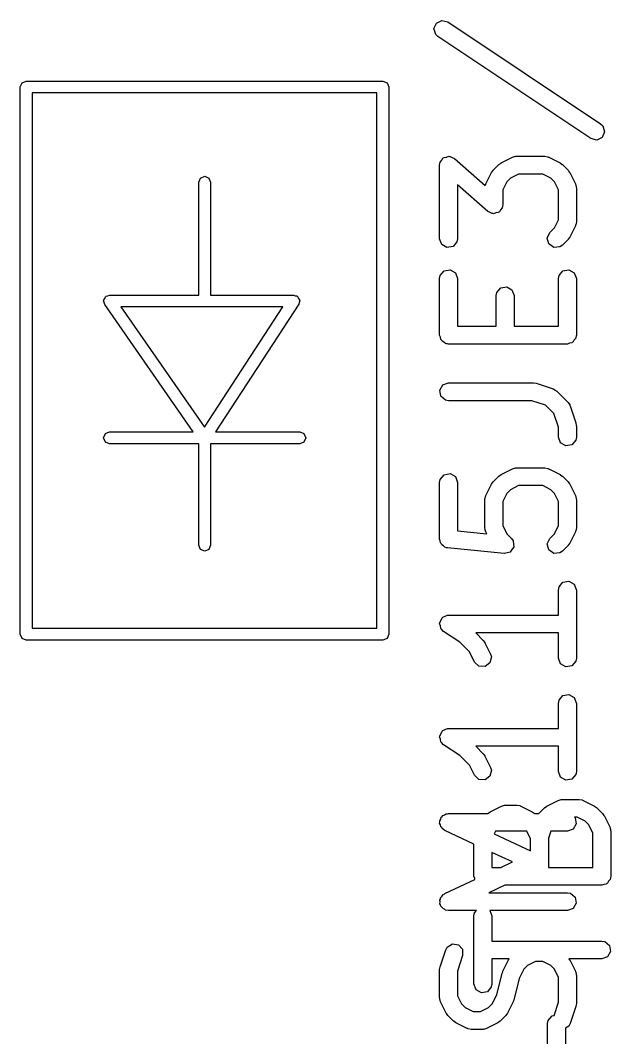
# Model space of a CAD drawing. Extents: x 0.07 to 3.6, y 0.07 to 1.93.
# Drawn here: x 3.404 to 3.5995, y 1.0925 to 1.4292 of the extents above; entities that cross this region are included whole.
import ezdxf

# ---------------------------------------------------------------- set-up
doc = ezdxf.new("R2010")
doc.units = 0
doc.header["$MEASUREMENT"] = 0
doc.layers.add('BLACK', color=7, linetype='CONTINUOUS')

msp = doc.modelspace()

# ---------------------------------------------------------------- linework, layer by layer
at = {"layer": 'BLACK', "linetype": 'CONTINUOUS'}
for p, q in [((3.54098, 1.42644), (3.54179, 1.42829)), ((3.54179, 1.42829), (3.5436, 1.42918)), ((3.5436, 1.42918), (3.54557, 1.42871)), ((3.54557, 1.42871), (3.59618, 1.39496)), ((3.54155, 1.4245), (3.54098, 1.42644)), ((3.54229, 1.42379), (3.54155, 1.4245)), ((3.59291, 1.39005), (3.54229, 1.42379)), ((3.40398, 1.40713), (3.40455, 1.40852)), ((3.40455, 1.40852), (3.40594, 1.40909)), ((3.40594, 1.40909), (3.52406, 1.40909)), ((3.52406, 1.40909), (3.52545, 1.40852)), ((3.52545, 1.40852), (3.52602, 1.40713)), ((3.40398, 1.22602), (3.40398, 1.40713)), ((3.40791, 1.40516), (3.40791, 1.22799)), ((3.52209, 1.40516), (3.40791, 1.40516)), ((3.52209, 1.22799), (3.52209, 1.40516)), ((3.52602, 1.40713), (3.52602, 1.22602)), ((3.59618, 1.39496), (3.59693, 1.39425)), ((3.59693, 1.39425), (3.59749, 1.39231)), ((3.59668, 1.39046), (3.59487, 1.38957)), ((3.59749, 1.39231), (3.59668, 1.39046)), ((3.59487, 1.38957), (3.59291, 1.39005)), ((3.54417, 1.38363), (3.54433, 1.38381)), ((3.54433, 1.38381), (3.54511, 1.38395)), ((3.54511, 1.38395), (3.54586, 1.38421)), ((3.54586, 1.38421), (3.54608, 1.38412)), ((3.54608, 1.38412), (3.54632, 1.38416)), ((3.54632, 1.38416), (3.547, 1.38376)), ((3.547, 1.38376), (3.54775, 1.38348)), ((3.56323, 1.38202), (3.56698, 1.3839)), ((3.56698, 1.3839), (3.56796, 1.38419)), ((3.56796, 1.38419), (3.56813, 1.38415)), ((3.56813, 1.38415), (3.5683, 1.38421)), ((3.5683, 1.38421), (3.57767, 1.38421)), ((3.57767, 1.38421), (3.57868, 1.38403)), ((3.57868, 1.38403), (3.57882, 1.38392)), ((3.57882, 1.38392), (3.57899, 1.3839)), ((3.57899, 1.3839), (3.58274, 1.38202)), ((3.54285, 1.38125), (3.54293, 1.38169)), ((3.54285, 1.35688), (3.54285, 1.38125)), ((3.54291, 1.38183), (3.54297, 1.38193)), ((3.54293, 1.38169), (3.54291, 1.38183)), ((3.54297, 1.38193), (3.54303, 1.38226)), ((3.54303, 1.38226), (3.54354, 1.38287)), ((3.54354, 1.38287), (3.54395, 1.38355)), ((3.54395, 1.38355), (3.54417, 1.38363)), ((3.54775, 1.38348), (3.55798, 1.37452)), ((3.56059, 1.37959), (3.56246, 1.38147)), ((3.56246, 1.38147), (3.56319, 1.38197)), ((3.56319, 1.38197), (3.56323, 1.38202)), ((3.58274, 1.38202), (3.58345, 1.38149)), ((3.58345, 1.38149), (3.58351, 1.38147)), ((3.58351, 1.38147), (3.58539, 1.37959)), ((3.46307, 1.37561), (3.46365, 1.377)), ((3.46365, 1.377), (3.46504, 1.37757)), ((3.46504, 1.37757), (3.46643, 1.377)), ((3.46643, 1.377), (3.46701, 1.37561)), ((3.55816, 1.37508), (3.56003, 1.37883)), ((3.56003, 1.37883), (3.56056, 1.37953)), ((3.56056, 1.37953), (3.56059, 1.37959)), ((3.569, 1.3783), (3.5663, 1.37695)), ((3.57698, 1.3783), (3.569, 1.3783)), ((3.57967, 1.37695), (3.57698, 1.3783)), ((3.58539, 1.37959), (3.58589, 1.37887)), ((3.58589, 1.37887), (3.58594, 1.37883)), ((3.58594, 1.37883), (3.58781, 1.37508)), ((3.46307, 1.33827), (3.46307, 1.37561)), ((3.46701, 1.37561), (3.46701, 1.33827)), ((3.55886, 1.36591), (3.54876, 1.37475)), ((3.54876, 1.37475), (3.54876, 1.35688)), ((3.55798, 1.37452), (3.55803, 1.37477)), ((3.55803, 1.37477), (3.55814, 1.3749)), ((3.55814, 1.3749), (3.55816, 1.37508)), ((3.5651, 1.37576), (3.56375, 1.37306)), ((3.5663, 1.37695), (3.5651, 1.37576)), ((3.58087, 1.37576), (3.57967, 1.37695)), ((3.58222, 1.37306), (3.58087, 1.37576)), ((3.58781, 1.37508), (3.58811, 1.37409)), ((3.58811, 1.37409), (3.58806, 1.37392)), ((3.58806, 1.37392), (3.58813, 1.37376)), ((3.58813, 1.37376), (3.58813, 1.36251)), ((3.56375, 1.37306), (3.56375, 1.36813)), ((3.58222, 1.3632), (3.58222, 1.37306)), ((3.56358, 1.36712), (3.56306, 1.36651)), ((3.56363, 1.36745), (3.56358, 1.36712)), ((3.5637, 1.36756), (3.56363, 1.36745)), ((3.56375, 1.36813), (3.56368, 1.36769)), ((3.56368, 1.36769), (3.5637, 1.36756)), ((3.5596, 1.36562), (3.55886, 1.36591)), ((3.56029, 1.36522), (3.5596, 1.36562)), ((3.56052, 1.36526), (3.56029, 1.36522)), ((3.56074, 1.36518), (3.56052, 1.36526)), ((3.56149, 1.36544), (3.56074, 1.36518)), ((3.56228, 1.36557), (3.56149, 1.36544)), ((3.56243, 1.36575), (3.56228, 1.36557)), ((3.56265, 1.36583), (3.56243, 1.36575)), ((3.56306, 1.36651), (3.56265, 1.36583)), ((3.57933, 1.35897), (3.58087, 1.36051)), ((3.58087, 1.36051), (3.58222, 1.3632)), ((3.58781, 1.36119), (3.58594, 1.35744)), ((3.58783, 1.36136), (3.58781, 1.36119)), ((3.58795, 1.3615), (3.58783, 1.36136)), ((3.58813, 1.36251), (3.58795, 1.3615)), ((3.54354, 1.35498), (3.54285, 1.35688)), ((3.54876, 1.35688), (3.54858, 1.35587)), ((3.57848, 1.35714), (3.57933, 1.35897)), ((3.579, 1.35519), (3.57848, 1.35714)), ((3.58594, 1.35744), (3.58541, 1.35673)), ((3.54529, 1.35397), (3.54354, 1.35498)), ((3.54728, 1.35433), (3.54529, 1.35397)), ((3.54858, 1.35587), (3.54728, 1.35433)), ((3.58066, 1.35403), (3.579, 1.35519)), ((3.58267, 1.35421), (3.58066, 1.35403)), ((3.58351, 1.35479), (3.58267, 1.35421)), ((3.58539, 1.35667), (3.58351, 1.35479)), ((3.58541, 1.35673), (3.58539, 1.35667)), ((3.54433, 1.34632), (3.54632, 1.34667)), ((3.54632, 1.34667), (3.54806, 1.34566)), ((3.5837, 1.34632), (3.58569, 1.34667)), ((3.58569, 1.34667), (3.58743, 1.34566)), ((3.54285, 1.34376), (3.54303, 1.34477)), ((3.54285, 1.32501), (3.54285, 1.34376)), ((3.54303, 1.34477), (3.54433, 1.34632)), ((3.54806, 1.34566), (3.54876, 1.34376)), ((3.54876, 1.34376), (3.54876, 1.32796)), ((3.58222, 1.34376), (3.5824, 1.34477)), ((3.58222, 1.32796), (3.58222, 1.34376)), ((3.5824, 1.34477), (3.5837, 1.34632)), ((3.58743, 1.34566), (3.58813, 1.34376)), ((3.58813, 1.34376), (3.58813, 1.32501)), ((3.56178, 1.33914), (3.56307, 1.34069)), ((3.56307, 1.34069), (3.56506, 1.34104)), ((3.56506, 1.34104), (3.56681, 1.34003)), ((3.56681, 1.34003), (3.5675, 1.33813)), ((3.4316, 1.33665), (3.43192, 1.33715)), ((3.43164, 1.33648), (3.4316, 1.33665)), ((3.43192, 1.33715), (3.43215, 1.3377)), ((3.43215, 1.3377), (3.43232, 1.33777)), ((3.43232, 1.33777), (3.43242, 1.33792)), ((3.43242, 1.33792), (3.43299, 1.33805)), ((3.43299, 1.33805), (3.43354, 1.33827)), ((3.43354, 1.33827), (3.46307, 1.33827)), ((3.46701, 1.33827), (3.49454, 1.33827)), ((3.49454, 1.33827), (3.49506, 1.33806)), ((3.49506, 1.33806), (3.49561, 1.33796)), ((3.49561, 1.33796), (3.49573, 1.33778)), ((3.49573, 1.33778), (3.49593, 1.3377)), ((3.49593, 1.3377), (3.49615, 1.33718)), ((3.49615, 1.33718), (3.49647, 1.33671)), ((3.49647, 1.33671), (3.49643, 1.3365)), ((3.5616, 1.33813), (3.56178, 1.33914)), ((3.5616, 1.32796), (3.5616, 1.33813)), ((3.5675, 1.33813), (3.5675, 1.32796)), ((3.43157, 1.33631), (3.43164, 1.33648)), ((3.4318, 1.33576), (3.43157, 1.33631)), ((3.43192, 1.33518), (3.4318, 1.33576)), ((3.46127, 1.29297), (3.43192, 1.33518)), ((3.49091, 1.33434), (3.43731, 1.33434)), ((3.43731, 1.33434), (3.46499, 1.29453)), ((3.46499, 1.29453), (3.49091, 1.33434)), ((3.49619, 1.33523), (3.46867, 1.29297)), ((3.49629, 1.33579), (3.49619, 1.33523)), ((3.49651, 1.33631), (3.49629, 1.33579)), ((3.49643, 1.3365), (3.49651, 1.33631)), ((3.54876, 1.32796), (3.5616, 1.32796)), ((3.5675, 1.32796), (3.58222, 1.32796)), ((3.54311, 1.32429), (3.54285, 1.32501)), ((3.54325, 1.32353), (3.54311, 1.32429)), ((3.54345, 1.32336), (3.54325, 1.32353)), ((3.54354, 1.32311), (3.54345, 1.32336)), ((3.5442, 1.32273), (3.54354, 1.32311)), ((3.58745, 1.32341), (3.58707, 1.32275)), ((3.58795, 1.324), (3.58745, 1.32341)), ((3.58801, 1.32438), (3.58795, 1.324)), ((3.58808, 1.3245), (3.58801, 1.32438)), ((3.58813, 1.32501), (3.58806, 1.32463)), ((3.58806, 1.32463), (3.58808, 1.3245)), ((3.54479, 1.32224), (3.5442, 1.32273)), ((3.54518, 1.32217), (3.54479, 1.32224)), ((3.54529, 1.3221), (3.54518, 1.32217)), ((3.54542, 1.32213), (3.54529, 1.3221)), ((3.5458, 1.32206), (3.54542, 1.32213)), ((3.58517, 1.32206), (3.5458, 1.32206)), ((3.58589, 1.32232), (3.58517, 1.32206)), ((3.58665, 1.32245), (3.58589, 1.32232)), ((3.58682, 1.32266), (3.58665, 1.32245)), ((3.58707, 1.32275), (3.58682, 1.32266)), ((3.54289, 1.30678), (3.5439, 1.30853)), ((3.54325, 1.30479), (3.54289, 1.30678)), ((3.5439, 1.30853), (3.5458, 1.30922)), ((3.5458, 1.30922), (3.57392, 1.30922)), ((3.57392, 1.30922), (3.57479, 1.30906)), ((3.57479, 1.30906), (3.57486, 1.30906)), ((3.57486, 1.30906), (3.58048, 1.30719)), ((3.58048, 1.30719), (3.58138, 1.3067)), ((3.58138, 1.3067), (3.58148, 1.30655)), ((3.58148, 1.30655), (3.58164, 1.30648)), ((3.58164, 1.30648), (3.58539, 1.30273)), ((3.54479, 1.30349), (3.54325, 1.30479)), ((3.5458, 1.30331), (3.54479, 1.30349)), ((3.57344, 1.30331), (3.5458, 1.30331)), ((3.57795, 1.30181), (3.57344, 1.30331)), ((3.58072, 1.29904), (3.57795, 1.30181)), ((3.58539, 1.30273), (3.58597, 1.30189)), ((3.58597, 1.30189), (3.58599, 1.30171)), ((3.58599, 1.30171), (3.5861, 1.30157)), ((3.5861, 1.30157), (3.58797, 1.29595)), ((3.58222, 1.29454), (3.58072, 1.29904)), ((3.43215, 1.2924), (3.43354, 1.29297)), ((3.43354, 1.29297), (3.46127, 1.29297)), ((3.46867, 1.29297), (3.49654, 1.29297)), ((3.49654, 1.29297), (3.49793, 1.2924)), ((3.58222, 1.29127), (3.58222, 1.29454)), ((3.58797, 1.29595), (3.5881, 1.29508)), ((3.5881, 1.29508), (3.58813, 1.29502)), ((3.58813, 1.29502), (3.58813, 1.29127)), ((3.43157, 1.29101), (3.43215, 1.2924)), ((3.43215, 1.28961), (3.43157, 1.29101)), ((3.43354, 1.28904), (3.43215, 1.28961)), ((3.49793, 1.28961), (3.49654, 1.28904)), ((3.49793, 1.2924), (3.49851, 1.29101)), ((3.49851, 1.29101), (3.49793, 1.28961)), ((3.58291, 1.28937), (3.58222, 1.29127)), ((3.58795, 1.29026), (3.58665, 1.28871)), ((3.58813, 1.29127), (3.58795, 1.29026)), ((3.46307, 1.28904), (3.43354, 1.28904)), ((3.46307, 1.25551), (3.46307, 1.28904)), ((3.49654, 1.28904), (3.46701, 1.28904)), ((3.46701, 1.28904), (3.46701, 1.25551)), ((3.58466, 1.28836), (3.58291, 1.28937)), ((3.58665, 1.28871), (3.58466, 1.28836)), ((3.56323, 1.27891), (3.56698, 1.28078)), ((3.56698, 1.28078), (3.56796, 1.28108)), ((3.56796, 1.28108), (3.56813, 1.28103)), ((3.56813, 1.28103), (3.5683, 1.28109)), ((3.5683, 1.28109), (3.57767, 1.28109)), ((3.57767, 1.28109), (3.57868, 1.28092)), ((3.57868, 1.28092), (3.57882, 1.2808)), ((3.57882, 1.2808), (3.57899, 1.28078)), ((3.57899, 1.28078), (3.58274, 1.27891)), ((3.54285, 1.27627), (3.54303, 1.27728)), ((3.54285, 1.25752), (3.54285, 1.27627)), ((3.54303, 1.27728), (3.54433, 1.27882)), ((3.54433, 1.27882), (3.54632, 1.27918)), ((3.54632, 1.27918), (3.54806, 1.27817)), ((3.54806, 1.27817), (3.54876, 1.27627)), ((3.54876, 1.27627), (3.54876, 1.26019)), ((3.56003, 1.27571), (3.56056, 1.27642)), ((3.56056, 1.27642), (3.56059, 1.27648)), ((3.56059, 1.27648), (3.56246, 1.27836)), ((3.56246, 1.27836), (3.56319, 1.27886)), ((3.56319, 1.27886), (3.56323, 1.27891)), ((3.58274, 1.27891), (3.58345, 1.27838)), ((3.58345, 1.27838), (3.58351, 1.27836)), ((3.58351, 1.27836), (3.58539, 1.27648)), ((3.58539, 1.27648), (3.58589, 1.27576)), ((3.55816, 1.27196), (3.56003, 1.27571)), ((3.5651, 1.27264), (3.56375, 1.26995)), ((3.5663, 1.27384), (3.5651, 1.27264)), ((3.569, 1.27519), (3.5663, 1.27384)), ((3.57698, 1.27519), (3.569, 1.27519)), ((3.57967, 1.27384), (3.57698, 1.27519)), ((3.58087, 1.27264), (3.57967, 1.27384)), ((3.58222, 1.26995), (3.58087, 1.27264)), ((3.58589, 1.27576), (3.58594, 1.27571)), ((3.58594, 1.27571), (3.58781, 1.27196)), ((3.55785, 1.27064), (3.55803, 1.27165)), ((3.55785, 1.26127), (3.55785, 1.27064)), ((3.55803, 1.27165), (3.55814, 1.27179)), ((3.55814, 1.27179), (3.55816, 1.27196)), ((3.56375, 1.26995), (3.56375, 1.26197)), ((3.58222, 1.26197), (3.58222, 1.26995)), ((3.58781, 1.27196), (3.58811, 1.27098)), ((3.58811, 1.27098), (3.58806, 1.27081)), ((3.58806, 1.27081), (3.58813, 1.27064)), ((3.58813, 1.27064), (3.58813, 1.26127)), ((3.54876, 1.26019), (3.55853, 1.25921)), ((3.55791, 1.2611), (3.55785, 1.26127)), ((3.55787, 1.26093), (3.55791, 1.2611)), ((3.55816, 1.25995), (3.55787, 1.26093)), ((3.55853, 1.25921), (3.55816, 1.25995)), ((3.56375, 1.26197), (3.5651, 1.25927)), ((3.5651, 1.25927), (3.56664, 1.25773)), ((3.57933, 1.25773), (3.58087, 1.25927)), ((3.58087, 1.25927), (3.58222, 1.26197)), ((3.58781, 1.25995), (3.58594, 1.2562)), ((3.58783, 1.26012), (3.58781, 1.25995)), ((3.58795, 1.26026), (3.58783, 1.26012)), ((3.58813, 1.26127), (3.58795, 1.26026)), ((3.54306, 1.25693), (3.54285, 1.25752)), ((3.54311, 1.25631), (3.54306, 1.25693)), ((3.5434, 1.25601), (3.54311, 1.25631)), ((3.54354, 1.25562), (3.5434, 1.25601)), ((3.56664, 1.25773), (3.56723, 1.25689)), ((3.56723, 1.25689), (3.56723, 1.25687)), ((3.56723, 1.25687), (3.56724, 1.25686)), ((3.56724, 1.25686), (3.56732, 1.25587)), ((3.56732, 1.25587), (3.5674, 1.25488)), ((3.57848, 1.2559), (3.57933, 1.25773)), ((3.579, 1.25395), (3.57848, 1.2559)), ((3.58594, 1.2562), (3.58541, 1.25549)), ((3.46365, 1.25411), (3.46307, 1.25551)), ((3.46504, 1.25354), (3.46365, 1.25411)), ((3.46643, 1.25411), (3.46504, 1.25354)), ((3.46701, 1.25551), (3.46643, 1.25411)), ((3.54408, 1.25531), (3.54354, 1.25562)), ((3.54452, 1.25486), (3.54408, 1.25531)), ((3.54518, 1.25467), (3.54452, 1.25486)), ((3.54529, 1.25461), (3.54518, 1.25467)), ((3.54536, 1.25462), (3.54529, 1.25461)), ((3.54551, 1.25458), (3.54536, 1.25462)), ((3.56426, 1.25271), (3.54551, 1.25458)), ((3.56428, 1.25271), (3.56426, 1.25271)), ((3.56429, 1.2527), (3.56428, 1.25271)), ((3.56525, 1.25296), (3.56429, 1.2527)), ((3.56621, 1.25321), (3.56525, 1.25296)), ((3.56622, 1.25322), (3.56621, 1.25321)), ((3.56624, 1.25323), (3.56622, 1.25322)), ((3.56681, 1.25404), (3.56624, 1.25323)), ((3.56739, 1.25485), (3.56681, 1.25404)), ((3.5674, 1.25488), (3.56739, 1.25486)), ((3.56739, 1.25486), (3.56739, 1.25485)), ((3.58066, 1.25279), (3.579, 1.25395)), ((3.58267, 1.25297), (3.58066, 1.25279)), ((3.58351, 1.25356), (3.58267, 1.25297)), ((3.58539, 1.25543), (3.58351, 1.25356)), ((3.58541, 1.25549), (3.58539, 1.25543)), ((3.5824, 1.24166), (3.5837, 1.2432)), ((3.5837, 1.2432), (3.58569, 1.24355)), ((3.58569, 1.24355), (3.58743, 1.24254)), ((3.58743, 1.24254), (3.58813, 1.24065)), ((3.58222, 1.24065), (3.5824, 1.24166)), ((3.58222, 1.23235), (3.58222, 1.24065)), ((3.58813, 1.24065), (3.58813, 1.21815)), ((3.54471, 1.23195), (3.54548, 1.23233)), ((3.54548, 1.23233), (3.54564, 1.23229)), ((3.54564, 1.23229), (3.5458, 1.23235)), ((3.5458, 1.23235), (3.58222, 1.23235)), ((3.54286, 1.22959), (3.54292, 1.22974)), ((3.5431, 1.22877), (3.54286, 1.22959)), ((3.54289, 1.22991), (3.54332, 1.23065)), ((3.54292, 1.22974), (3.54289, 1.22991)), ((3.54332, 1.23065), (3.54367, 1.23144)), ((3.54367, 1.23144), (3.54382, 1.23151)), ((3.54382, 1.23151), (3.5439, 1.23166)), ((3.5439, 1.23166), (3.54471, 1.23195)), ((3.40455, 1.22463), (3.40398, 1.22602)), ((3.40791, 1.22799), (3.52209, 1.22799)), ((3.52602, 1.22602), (3.52545, 1.22463)), ((3.54325, 1.22792), (3.5431, 1.22877)), ((3.54338, 1.22781), (3.54325, 1.22792)), ((3.54342, 1.22765), (3.54338, 1.22781)), ((3.54416, 1.22694), (3.54342, 1.22765)), ((3.54955, 1.22335), (3.54416, 1.22694)), ((3.58222, 1.22645), (3.55481, 1.22645)), ((3.55481, 1.22645), (3.55726, 1.22399)), ((3.58222, 1.21815), (3.58222, 1.22645)), ((3.40594, 1.22406), (3.40455, 1.22463)), ((3.52406, 1.22406), (3.40594, 1.22406)), ((3.52545, 1.22463), (3.52406, 1.22406)), ((3.55275, 1.22015), (3.54955, 1.22335)), ((3.55726, 1.22399), (3.55777, 1.22326)), ((3.55777, 1.22326), (3.55782, 1.22322)), ((3.55782, 1.22322), (3.55969, 1.21947)), ((3.55441, 1.21683), (3.55275, 1.22015)), ((3.55969, 1.21947), (3.55998, 1.21849)), ((3.55588, 1.21544), (3.55441, 1.21683)), ((3.55789, 1.21532), (3.55588, 1.21544)), ((3.55952, 1.21652), (3.55789, 1.21532)), ((3.55998, 1.21849), (3.55952, 1.21652)), ((3.58291, 1.21625), (3.58222, 1.21815)), ((3.58466, 1.21524), (3.58291, 1.21625)), ((3.58665, 1.21559), (3.58466, 1.21524)), ((3.58795, 1.21714), (3.58665, 1.21559)), ((3.58813, 1.21815), (3.58795, 1.21714)), ((3.5824, 1.20416), (3.5837, 1.20571)), ((3.5837, 1.20571), (3.58569, 1.20606)), ((3.58569, 1.20606), (3.58743, 1.20505)), ((3.58222, 1.20315), (3.5824, 1.20416)), ((3.58222, 1.19486), (3.58222, 1.20315)), ((3.58743, 1.20505), (3.58813, 1.20315)), ((3.58813, 1.20315), (3.58813, 1.18065)), ((3.54286, 1.19209), (3.54292, 1.19225)), ((3.5431, 1.19127), (3.54286, 1.19209)), ((3.54289, 1.19242), (3.54332, 1.19316)), ((3.54292, 1.19225), (3.54289, 1.19242)), ((3.54332, 1.19316), (3.54367, 1.19394)), ((3.54367, 1.19394), (3.54382, 1.19402)), ((3.54382, 1.19402), (3.5439, 1.19416)), ((3.5439, 1.19416), (3.54471, 1.19446)), ((3.54471, 1.19446), (3.54548, 1.19484)), ((3.54548, 1.19484), (3.54564, 1.1948)), ((3.54564, 1.1948), (3.5458, 1.19486)), ((3.5458, 1.19486), (3.58222, 1.19486)), ((3.54325, 1.19043), (3.5431, 1.19127)), ((3.54338, 1.19032), (3.54325, 1.19043)), ((3.54342, 1.19015), (3.54338, 1.19032)), ((3.54416, 1.18945), (3.54342, 1.19015)), ((3.54955, 1.18586), (3.54416, 1.18945)), ((3.58222, 1.18895), (3.55481, 1.18895)), ((3.55481, 1.18895), (3.55726, 1.18649)), ((3.58222, 1.18065), (3.58222, 1.18895)), ((3.55275, 1.18265), (3.54955, 1.18586)), ((3.55726, 1.18649), (3.55777, 1.18577)), ((3.55777, 1.18577), (3.55782, 1.18572)), ((3.55782, 1.18572), (3.55969, 1.18197)), ((3.55441, 1.17933), (3.55275, 1.18265)), ((3.55969, 1.18197), (3.55998, 1.18099)), ((3.55588, 1.17795), (3.55441, 1.17933)), ((3.55952, 1.17903), (3.55789, 1.17782)), ((3.55998, 1.18099), (3.55952, 1.17903)), ((3.58291, 1.17876), (3.58222, 1.18065)), ((3.58466, 1.17775), (3.58291, 1.17876)), ((3.58795, 1.17964), (3.58665, 1.1781)), ((3.58813, 1.18065), (3.58795, 1.17964)), ((3.55789, 1.17782), (3.55588, 1.17795)), ((3.58665, 1.1781), (3.58466, 1.17775)), ((3.55961, 1.1673), (3.56336, 1.16917)), ((3.56336, 1.16917), (3.56434, 1.16947)), ((3.56434, 1.16947), (3.56451, 1.16943)), ((3.56451, 1.16943), (3.56468, 1.16949)), ((3.56468, 1.16949), (3.56843, 1.16949)), ((3.56843, 1.16949), (3.56944, 1.16931)), ((3.56944, 1.16931), (3.56957, 1.16919)), ((3.56957, 1.16919), (3.56975, 1.16917)), ((3.56975, 1.16917), (3.5735, 1.1673)), ((3.57571, 1.16675), (3.57759, 1.16862)), ((3.57759, 1.16862), (3.57831, 1.16913)), ((3.57831, 1.16913), (3.57836, 1.16917)), ((3.57836, 1.16917), (3.58211, 1.17105)), ((3.58211, 1.17105), (3.58309, 1.17134)), ((3.58309, 1.17134), (3.58326, 1.1713)), ((3.58326, 1.1713), (3.58343, 1.17136)), ((3.58343, 1.17136), (3.58905, 1.17136)), ((3.58905, 1.17136), (3.59006, 1.17118)), ((3.59006, 1.17118), (3.5902, 1.17107)), ((3.5902, 1.17107), (3.59037, 1.17105)), ((3.59037, 1.17105), (3.59412, 1.16917)), ((3.59412, 1.16917), (3.59483, 1.16865)), ((3.59483, 1.16865), (3.59489, 1.16862)), ((3.59489, 1.16862), (3.59676, 1.16675)), ((3.54322, 1.16485), (3.54338, 1.16548)), ((3.54338, 1.16548), (3.54371, 1.1657)), ((3.54371, 1.1657), (3.5439, 1.16604)), ((3.5439, 1.16604), (3.54451, 1.16626)), ((3.54451, 1.16626), (3.54504, 1.16663)), ((3.54504, 1.16663), (3.54543, 1.1666)), ((3.54543, 1.1666), (3.5458, 1.16673)), ((3.5458, 1.16673), (3.55883, 1.16673)), ((3.55883, 1.16673), (3.55884, 1.16675)), ((3.55884, 1.16675), (3.55957, 1.16725)), ((3.55957, 1.16725), (3.55961, 1.1673)), ((3.5735, 1.1673), (3.57421, 1.16677)), ((3.57421, 1.16677), (3.57427, 1.16675)), ((3.57427, 1.16675), (3.57428, 1.16673)), ((3.57428, 1.16673), (3.57571, 1.16673)), ((3.57571, 1.16673), (3.57571, 1.16675)), ((3.58749, 1.16546), (3.58773, 1.16526)), ((3.58835, 1.16546), (3.58749, 1.16546)), ((3.58773, 1.16526), (3.58808, 1.16327)), ((3.59105, 1.16411), (3.58835, 1.16546)), ((3.59676, 1.16675), (3.59727, 1.16602)), ((3.59727, 1.16602), (3.59732, 1.16598)), ((3.59732, 1.16598), (3.59919, 1.16223)), ((3.54286, 1.16352), (3.54296, 1.16391)), ((3.54313, 1.16294), (3.54286, 1.16352)), ((3.54289, 1.16429), (3.54322, 1.16485)), ((3.54296, 1.16391), (3.54289, 1.16429)), ((3.54325, 1.16231), (3.54313, 1.16294)), ((3.54355, 1.16205), (3.54325, 1.16231)), ((3.54371, 1.16169), (3.54355, 1.16205)), ((3.54455, 1.16111), (3.54371, 1.16169)), ((3.58707, 1.16152), (3.58517, 1.16083)), ((3.58808, 1.16327), (3.58707, 1.16152)), ((3.59225, 1.16291), (3.59105, 1.16411)), ((3.5936, 1.16021), (3.59225, 1.16291)), ((3.59919, 1.16223), (3.59948, 1.16125)), ((3.55423, 1.15659), (3.54455, 1.16111)), ((3.56138, 1.16083), (3.56095, 1.15997)), ((3.56095, 1.15997), (3.57298, 1.15436)), ((3.57173, 1.16083), (3.56138, 1.16083)), ((3.57298, 1.15834), (3.57173, 1.16083)), ((3.57298, 1.15436), (3.57298, 1.15834)), ((3.57964, 1.16083), (3.57888, 1.15856)), ((3.57888, 1.15856), (3.57888, 1.14886)), ((3.58517, 1.16083), (3.57964, 1.16083)), ((3.5936, 1.14886), (3.5936, 1.16021)), ((3.59948, 1.16125), (3.59944, 1.16108)), ((3.59944, 1.16108), (3.5995, 1.16091)), ((3.5995, 1.16091), (3.5995, 1.14591)), ((3.55423, 1.14591), (3.55423, 1.15659)), ((3.56694, 1.15066), (3.56013, 1.15384)), ((3.56013, 1.15384), (3.56013, 1.14886)), ((3.56013, 1.14886), (3.5631, 1.14886)), ((3.5631, 1.14886), (3.56694, 1.15066)), ((3.57888, 1.14886), (3.5936, 1.14886)), ((3.54455, 1.14021), (3.55455, 1.14487)), ((3.55449, 1.14519), (3.55423, 1.14591)), ((3.55455, 1.14487), (3.55449, 1.14519)), ((3.59933, 1.1449), (3.59883, 1.14431)), ((3.59939, 1.14528), (3.59933, 1.1449)), ((3.59946, 1.1454), (3.59939, 1.14528)), ((3.5995, 1.14591), (3.59944, 1.14553)), ((3.59944, 1.14553), (3.59946, 1.1454)), ((3.56441, 1.14296), (3.55911, 1.14049)), ((3.59655, 1.14296), (3.56441, 1.14296)), ((3.59727, 1.14322), (3.59655, 1.14296)), ((3.59803, 1.14335), (3.59727, 1.14322)), ((3.5982, 1.14356), (3.59803, 1.14335)), ((3.59845, 1.14365), (3.5982, 1.14356)), ((3.59883, 1.14431), (3.59845, 1.14365)), ((3.54289, 1.13805), (3.54309, 1.13839)), ((3.54301, 1.13741), (3.54289, 1.13805)), ((3.54309, 1.13839), (3.54313, 1.13878)), ((3.54313, 1.13878), (3.54358, 1.13924)), ((3.54358, 1.13924), (3.5439, 1.1398)), ((3.5439, 1.1398), (3.54427, 1.13993)), ((3.54427, 1.13993), (3.54455, 1.14021)), ((3.55911, 1.14049), (3.58517, 1.14049)), ((3.58517, 1.14049), (3.58618, 1.14031)), ((3.58618, 1.14031), (3.58773, 1.13901)), ((3.58773, 1.13901), (3.58808, 1.13702)), ((3.54295, 1.13677), (3.54301, 1.13741)), ((3.54318, 1.13645), (3.54295, 1.13677)), ((3.54325, 1.13606), (3.54318, 1.13645)), ((3.54374, 1.13564), (3.54325, 1.13606)), ((3.54411, 1.13512), (3.54374, 1.13564)), ((3.54449, 1.13501), (3.54411, 1.13512)), ((3.54479, 1.13476), (3.54449, 1.13501)), ((3.5458, 1.13458), (3.54479, 1.13476)), ((3.55506, 1.13458), (3.5458, 1.13458)), ((3.55441, 1.1338), (3.55506, 1.13458)), ((3.58517, 1.13458), (3.55948, 1.13458)), ((3.55948, 1.13458), (3.56013, 1.13279)), ((3.58707, 1.13527), (3.58517, 1.13458)), ((3.58808, 1.13702), (3.58707, 1.13527)), ((3.55423, 1.13279), (3.55441, 1.1338)), ((3.55423, 1.11029), (3.55423, 1.13279)), ((3.56013, 1.13279), (3.56013, 1.12449)), ((3.56013, 1.12449), (3.59655, 1.12449)), ((3.59655, 1.12449), (3.59756, 1.12431)), ((3.543, 1.11597), (3.54488, 1.1216)), ((3.54488, 1.1216), (3.54536, 1.1225)), ((3.54536, 1.1225), (3.54709, 1.12355)), ((3.54709, 1.12355), (3.54908, 1.12326)), ((3.54908, 1.12326), (3.55042, 1.12175)), ((3.55042, 1.12175), (3.55048, 1.11973)), ((3.59756, 1.12431), (3.59911, 1.12302)), ((3.59911, 1.12302), (3.59946, 1.12103)), ((3.55048, 1.11973), (3.54876, 1.11456)), ((3.56592, 1.11859), (3.56013, 1.11859)), ((3.56013, 1.11859), (3.56013, 1.11029)), ((3.56378, 1.11448), (3.56566, 1.11823)), ((3.56566, 1.11823), (3.56592, 1.11859)), ((3.59655, 1.11859), (3.58568, 1.11859)), ((3.58568, 1.11859), (3.58589, 1.11828)), ((3.58589, 1.11828), (3.58594, 1.11823)), ((3.58594, 1.11823), (3.58781, 1.11448)), ((3.59845, 1.11928), (3.59655, 1.11859)), ((3.59946, 1.12103), (3.59845, 1.11928)), ((3.54285, 1.11504), (3.543, 1.11591)), ((3.54285, 1.10566), (3.54285, 1.11504)), ((3.543, 1.11591), (3.543, 1.11597)), ((3.54876, 1.11456), (3.54876, 1.10636)), ((3.56377, 1.11434), (3.56378, 1.11448)), ((3.57073, 1.11516), (3.56921, 1.11213)), ((3.57192, 1.11636), (3.57073, 1.11516)), ((3.57462, 1.11771), (3.57192, 1.11636)), ((3.57698, 1.11771), (3.57462, 1.11771)), ((3.57967, 1.11636), (3.57698, 1.11771)), ((3.58087, 1.11516), (3.57967, 1.11636)), ((3.58222, 1.11247), (3.58087, 1.11516)), ((3.58781, 1.11448), (3.58811, 1.1135)), ((3.56176, 1.10669), (3.56356, 1.11388)), ((3.56356, 1.11388), (3.56377, 1.11434)), ((3.56921, 1.11213), (3.56741, 1.10495)), ((3.58222, 1.10427), (3.58222, 1.11247)), ((3.58811, 1.1135), (3.58806, 1.11333)), ((3.58806, 1.11333), (3.58813, 1.11316)), ((3.58813, 1.11316), (3.58813, 1.10379)), ((3.55492, 1.10839), (3.55423, 1.11029)), ((3.55667, 1.10738), (3.55492, 1.10839)), ((3.55866, 1.10773), (3.55667, 1.10738)), ((3.55995, 1.10928), (3.55866, 1.10773)), ((3.56013, 1.11029), (3.55995, 1.10928)), ((3.54291, 1.1055), (3.54285, 1.10566)), ((3.54287, 1.10533), (3.54291, 1.1055)), ((3.54316, 1.10434), (3.54287, 1.10533)), ((3.54504, 1.10059), (3.54316, 1.10434)), ((3.54876, 1.10636), (3.5501, 1.10366)), ((3.56025, 1.10366), (3.56176, 1.10669)), ((3.56719, 1.10434), (3.56532, 1.10059)), ((3.56721, 1.10448), (3.56719, 1.10434)), ((3.56741, 1.10495), (3.56721, 1.10448)), ((3.58074, 1.09984), (3.58222, 1.10427)), ((3.5501, 1.10366), (3.5513, 1.10247)), ((3.5513, 1.10247), (3.554, 1.10112)), ((3.554, 1.10112), (3.55635, 1.10112)), ((3.55635, 1.10112), (3.55905, 1.10247)), ((3.55905, 1.10247), (3.56025, 1.10366)), ((3.58797, 1.10286), (3.5861, 1.09723)), ((3.58813, 1.10379), (3.58797, 1.10292)), ((3.58797, 1.10292), (3.58797, 1.10286)), ((3.54508, 1.10055), (3.54504, 1.10059)), ((3.54559, 1.09983), (3.54508, 1.10055)), ((3.54746, 1.09795), (3.54559, 1.09983)), ((3.54752, 1.09792), (3.54746, 1.09795)), ((3.54823, 1.0974), (3.54752, 1.09792)), ((3.56289, 1.09795), (3.56217, 1.09745)), ((3.56476, 1.09983), (3.56289, 1.09795)), ((3.56479, 1.09988), (3.56476, 1.09983)), ((3.56532, 1.10059), (3.56479, 1.09988)), ((3.5786, 1.09717), (3.57878, 1.09818)), ((3.57878, 1.09818), (3.58008, 1.09972)), ((3.58008, 1.09972), (3.58074, 1.09984)), ((3.55198, 1.09552), (3.54823, 1.0974)), ((3.55216, 1.0955), (3.55198, 1.09552)), ((3.55229, 1.09539), (3.55216, 1.0955)), ((3.5533, 1.09521), (3.55229, 1.09539)), ((3.55705, 1.09521), (3.5533, 1.09521)), ((3.55722, 1.09527), (3.55705, 1.09521)), ((3.55739, 1.09523), (3.55722, 1.09527)), ((3.55837, 1.09552), (3.55739, 1.09523)), ((3.56212, 1.0974), (3.55837, 1.09552)), ((3.56217, 1.09745), (3.56212, 1.0974)), ((3.5786, 1.07112), (3.5786, 1.09717)), ((3.58561, 1.09633), (3.58451, 1.09565)), ((3.58451, 1.09565), (3.58451, 1.08962)), ((3.5861, 1.09723), (3.58561, 1.09633))]:
    msp.add_line(p, q, dxfattribs=at)

doc.saveas('drawing.dxf')
